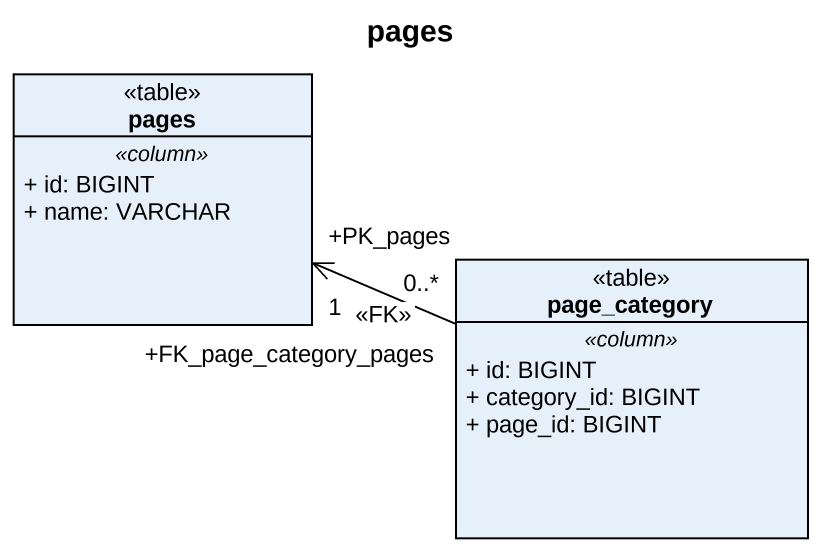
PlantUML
@startuml
title pages
hide circle
hide empty members
skinparam classAttributeIconSize 0
class pages <<table>> {
  .. <<column>> ..
  + id: BIGINT
  + name: VARCHAR
}
class page_category <<table>> {
  .. <<column>> ..
  + id: BIGINT
  + category_id: BIGINT
  + page_id: BIGINT
}
page_category "+FK_page_category_pages\n0..*" -left-> "+PK_pages\n1" pages : <<FK>>
@enduml
